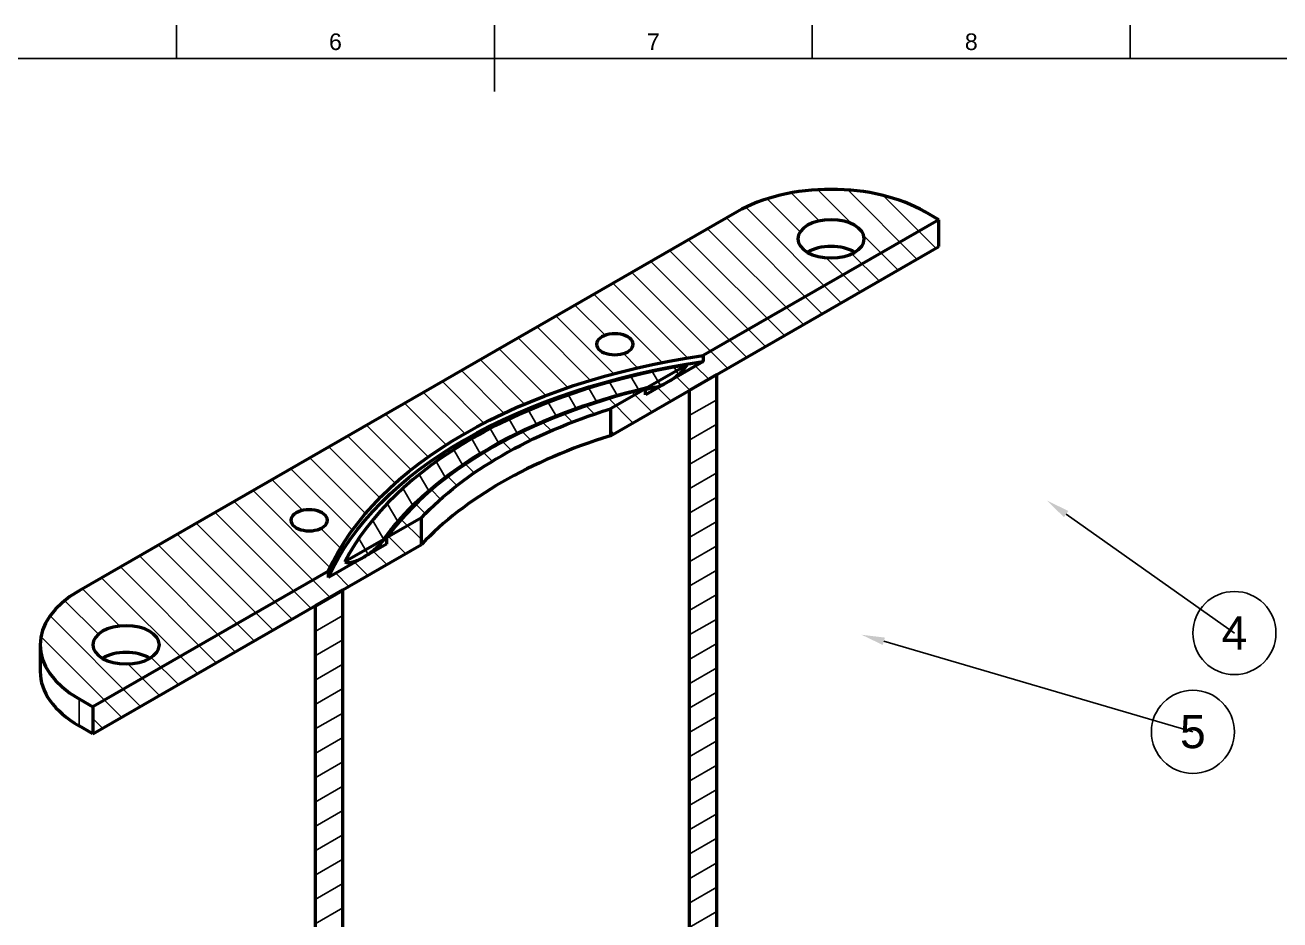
# Model space of a CAD drawing. Header units: millimetres. Extents: x 0 to 594, y 0 to 420.
# Drawn here: x 231.4 to 420.2, y 280.4 to 415 of the extents above; entities that cross this region are included whole.
import ezdxf
from ezdxf import colors
from ezdxf.entities.mleader import LeaderData, LeaderLine
from ezdxf.enums import TextEntityAlignment as Align
from ezdxf.math import Vec2, Vec3

# ---------------------------------------------------------------- set-up
doc = ezdxf.new("R2010")
doc.units = ezdxf.units.MM
doc.header["$LTSCALE"] = 0.75
for name, color, linetype, lineweight in [('Balloons', 7, 'Continuous', 25), ('Border', 7, 'Continuous', 25), ('Hatching', 7, 'Continuous', 25), ('Visible', 7, 'Continuous', 50), ('Visible Narrow', 7, 'Continuous', 25)]:
    doc.layers.add(name, color=color, linetype=linetype, lineweight=lineweight)
doc.styles.add('FusionTitle', font='')
doc.styles.get("Standard").update_dxf_attribs({"font": 'arial.ttf'})
doc.styles.get('FusionTitle').set_extended_font_data('Arial Unicode MS')

# ---------------------------------------------------------------- blocks, each defined once
blk = doc.blocks.new('ISO_A2_SHEET')
at = {"layer": 'Border'}
for p, q in [((254.1667, 415), (254.1667, 410)), ((302, 415), (302, 405)), ((349.8333, 415), (349.8333, 410)), ((397.6666, 415), (397.6666, 410)), ((20, 410), (584, 410))]:
    blk.add_line(p, q, dxfattribs=at)
at = {"layer": 'Border', "style": 'FusionTitle'}
for s, p in [('6', (278.08335, 412.5)), ('7', (325.91665, 412.5)), ('8', (373.74995, 412.5))]:
    blk.add_text(s, height=2.5, dxfattribs=at).set_placement(p, align=Align.MIDDLE)
blk = doc.blocks.new('*B13')
at = {"transparency": 16777216}
for start, end in [(90, 270), (270, 90)]:
    blk.add_arc((0, 0), 6.25, start, end, dxfattribs=at)
at = {"transparency": 16777216, "insert": (0, 0), "char_height": 5, "attachment_point": 5}
blk.add_mtext('5', dxfattribs=at)
blk = doc.blocks.new('*B14')
at = {"transparency": 16777216}
for start, end in [(90, 270), (270, 90)]:
    blk.add_arc((0, 0), 6.25, start, end, dxfattribs=at)
at = {"transparency": 16777216, "insert": (0, 0), "char_height": 5, "attachment_point": 5}
blk.add_mtext('4', dxfattribs=at)

msp = doc.modelspace()

# ---------------------------------------------------------------- hatches: boundary and pattern name
at = {"layer": 'Hatching'}
h = msp.add_hatch(dxfattribs=at)
h.set_pattern_fill('ANSI31', color=256, angle=270, style=0)
h.set_pattern_definition([(315, (0, 0), (2.245064030267288, 2.245064030267287), [])])
h.paths.add_polyline_path([(368.8808463798707, 385.7165229883349), (333.4218810266661, 365.2970628848652), (333.4218810266661, 364.3745082380757), (324.7418450379327, 359.3760079489914), (324.7418450379328, 360.298562595781), (319.4591385203513, 357.2564542347614), (319.4591385203514, 353.2272205135701), (331.2849253278703, 360.0372382200356), (335.4451058582595, 362.4329268566709), (368.8808463798707, 381.6872892671437)], flags=0)
edge = h.paths.add_edge_path(flags=0)
edge.add_line((285.7406271082112, 337.8392548982794), (291.0233336257925, 340.8813632592991))
edge.add_ellipse((352.6527457516198, 321.7664361372519), major_axis=(70, -2.2e-15), ratio=0.5758617009853124, start_angle=133.0850507680427, end_angle=162.768244146829, ccw=False)
edge.add_line((319.4591385203514, 357.2564542347614), (324.7418450379327, 360.298562595781))
edge.add_ellipse((352.6527457516198, 321.7664361372519), major_axis=(-72.50000000000003, -8.9e-15), ratio=0.5758617009853128, start_angle=305.9178442633239, end_angle=346.4930048107162)
edge = h.paths.add_edge_path(flags=0)
edge.add_ellipse((352.6527457516198, 321.7664361372519), major_axis=(78, 0), ratio=0.5758617009853128, start_angle=113.8347776058917, end_angle=171.6654065223923, ccw=False)
edge.add_line((333.4218810266662, 365.2970628848653), (368.8808463798707, 385.7165229883349))
edge.add_line((368.8808463798707, 385.7165229883349), (366.7948813753675, 386.9177503440242))
edge.add_ellipse((352.6527457516345, 378.7738360681788), major_axis=(-19.99999999999997, 1.1e-15), ratio=0.5758617009853123, start_angle=209.9359922624852, end_angle=330.0640077375002)
edge.add_line((338.5106101279057, 386.9177503440266), (239.5156607617743, 329.9103504131082))
edge.add_ellipse((253.6577963855032, 321.7664361372604), major_axis=(-20.00000000000003, -4.4e-15), ratio=0.5758617009853124, start_angle=330.0640077375002, end_angle=360)
edge.add_ellipse((253.6577963855032, 321.7664361372604), major_axis=(-20.00000000000001, -6.7e-15), ratio=0.5758617009853126, start_angle=360, end_angle=389.935992262485)
edge.add_line((239.5156607617701, 313.6225218614149), (241.6016257662732, 312.4212945057255))
edge.add_line((241.6016257662732, 312.4212945057255), (277.0605911194778, 332.8407546091951))
edge = h.paths.add_edge_path(flags=0)
edge.add_ellipse((320.1246540005988, 366.9887174605392), major_axis=(-2.749999999999992, 2.333e-13), ratio=0.5758617009853123, start_angle=4.888534022029489e-12, end_angle=89.9999999999904, ccw=False)
edge.add_ellipse((320.1246540005988, 366.9887174605392), major_axis=(-2.750000000000003, -1.8e-15), ratio=0.5758617009853124, start_angle=180, end_angle=359.9999999999992, ccw=False)
edge.add_ellipse((320.1246540005988, 366.9887174605392), major_axis=(2.749999999999984, 5.2e-15), ratio=0.5758617009853124, start_angle=269.99999999998465, end_angle=359.9999999999999, ccw=False)
edge = h.paths.add_edge_path(flags=0)
edge.add_ellipse((274.1229854881653, 340.4981183828146), major_axis=(-2.749999999999994, -8e-16), ratio=0.5758617009853126, start_angle=0, end_angle=150.0640077375003, ccw=False)
edge.add_ellipse((274.1229854881653, 340.4981183828146), major_axis=(-2.75, -7.5e-15), ratio=0.5758617009853124, start_angle=179.9999999999999, end_angle=6.252776074688882e-13, ccw=False)
edge.add_ellipse((274.1229854881652, 340.4981183828146), major_axis=(2.750000000000019, -3.4e-15), ratio=0.5758617009853123, start_angle=-29.935992262500122, end_angle=0, ccw=False)
edge = h.paths.add_edge_path(flags=0)
edge.add_ellipse((352.6527457516355, 382.8457932061021), major_axis=(5.000000000000053, -3e-16), ratio=0.5758617009853128, start_angle=0, end_angle=29.935992262484888, ccw=False)
edge.add_ellipse((352.6527457516355, 382.8457932061021), major_axis=(5.000000000000001, -6e-16), ratio=0.5758617009853126, start_angle=-180, end_angle=0, ccw=False)
edge.add_ellipse((352.6527457516355, 382.8457932061021), major_axis=(-4.999999999999997, 4.4e-15), ratio=0.5758617009853126, start_angle=-150.0640077375146, end_angle=0, ccw=False)
edge = h.paths.add_edge_path(flags=0)
edge.add_ellipse((246.5867285736377, 321.7664361372609), major_axis=(5.000000000000053, -3e-16), ratio=0.5758617009853128, start_angle=2.2737367544323206e-13, end_angle=29.935992262484888, ccw=False)
edge.add_ellipse((246.5867285736377, 321.7664361372609), major_axis=(5.000000000000001, -6e-16), ratio=0.5758617009853126, start_angle=-180, end_angle=2.2737367544323206e-13, ccw=False)
edge.add_ellipse((246.5867285736377, 321.7664361372609), major_axis=(-4.999999999999997, 4.4e-15), ratio=0.5758617009853126, start_angle=-150.0640077375146, end_angle=0, ccw=False)
h.paths.add_polyline_path([(285.7406271082112, 337.8392548982794), (285.7406271082112, 336.9167002514898), (277.0605911194778, 331.9181999624055), (277.0605911194778, 332.8407546091951), (241.6016257662732, 312.4212945057255), (241.6016257662732, 308.3920607845342), (275.0373662878844, 327.6464231950072), (279.1975468182737, 330.0421118316424), (291.0233336257925, 336.8521295381078), (291.0233336257925, 340.881363259299)], flags=0)
h = msp.add_hatch(dxfattribs=at)
h.set_pattern_fill('ANSI31', color=256, angle=255, style=0)
h.set_pattern_definition([(300, (0, 0), (2.749630657015592, 1.5875), [])])
edge = h.paths.add_edge_path(flags=0)
edge.add_line((330.9900603318774, 363.8966704830734), (325.1104568989799, 360.5108320490869))
edge.add_spline(control_points=[(325.1104568989799, 360.5108320490869), (325.2106316116831, 360.4760596172507), (325.3211143180632, 360.459622845142), (325.6543512924251, 360.4403508558348), (325.9078860792072, 360.4700824137162), (326.1739260954032, 360.5299097511904)], knot_values=[1.121050228843343, 1.121050228843343, 1.121050228843343, 1.121050228843343, 1.17116577687015, 1.17116577687015, 1.282273749755259, 1.282273749755259, 1.282273749755259, 1.282273749755259], degree=3, periodic=0)
edge.add_spline(control_points=[(326.1739260954032, 360.5299097511904), (326.3684944313848, 360.5736644677365), (326.5697514726659, 360.6335165939174), (327.2549873517742, 360.8722492079533), (327.7502653939574, 361.1084420124901), (328.6935205552232, 361.6516265341196), (329.278351048415, 362.0567582181146), (330.0645923660283, 362.7443739617717), (330.4269864943585, 363.1089279103317), (330.7969104207657, 363.5938330428215), (330.9004651342419, 363.7429675155548), (330.9900603318774, 363.8966704830734)], knot_values=[1.282273749755259, 1.282273749755259, 1.282273749755259, 1.282273749755259, 1.363532553252766, 1.363532553252766, 1.555899329635382, 1.555899329635382, 1.763721825804887, 1.763721825804887, 1.900425494014953, 1.900425494014953, 1.949692995031914, 1.949692995031914, 1.949692995031914, 1.949692995031914], degree=3, periodic=0)
edge = h.paths.add_edge_path(flags=0)
edge.add_line((279.4924118142664, 334.241147010987), (285.372015247164, 337.6269854449735))
edge.add_ellipse((352.6527457516199, 321.7664361372519), major_axis=(72.69989252025456, -8.9e-15), ratio=0.5758617009853124, start_angle=125.4079382736771, end_angle=166.7354449964156, ccw=False)
edge.add_line((325.1104568989798, 360.5108320490869), (330.9900603318774, 363.8966704830734))
edge.add_ellipse((352.6527457516198, 321.7664361372519), major_axis=(-76.3001074797455, 4.4e-15), ratio=0.5758617009853124, start_angle=297.2114950257597, end_angle=350.3234486739121)
edge = h.paths.add_edge_path(flags=0)
edge.add_spline(control_points=[(279.4924118142664, 334.241147010987), (279.582007011902, 334.1906329292894), (279.6855617253782, 334.160764843451), (280.0554856517854, 334.101909753953), (280.4178797801156, 334.1547336037276), (281.204121097729, 334.3726503851616), (281.7889515909207, 334.6410816663615), (282.7322067521865, 335.184266187991), (283.2274847943697, 335.5184966951187), (284.1909664775042, 336.2924890928997), (284.660164976905, 336.7269362972767), (285.1381908032302, 337.3051353457231), (285.2227661741043, 337.4134896455497), (285.3034480453554, 337.5273474137218)], knot_values=[0.0937738305616341, 0.0937738305616341, 0.0937738305616341, 0.0937738305616341, 0.1430413315785945, 0.1430413315785945, 0.2797449997886615, 0.2797449997886615, 0.4875674959581665, 0.4875674959581665, 0.6799342723407822, 0.6799342723407822, 0.8723010487233979, 0.8723010487233979, 0.9112081487002714, 0.9112081487002714, 0.9112081487002714, 0.9112081487002714], degree=3, periodic=0)
edge.add_spline(control_points=[(285.3034480453554, 337.5273474137218), (285.326691066887, 337.5601478249681), (285.3496109613195, 337.5934049769187), (285.372015247164, 337.6269854449735)], knot_values=[0.9112081487002714, 0.9112081487002714, 0.9112081487002714, 0.9112081487002714, 0.9224165967502047, 0.9224165967502047, 0.9224165967502047, 0.9224165967502047], degree=3, periodic=0)
edge.add_line((285.372015247164, 337.6269854449735), (279.4924118142664, 334.241147010987))
h = msp.add_hatch(dxfattribs=at)
h.set_pattern_fill('ANSI31', color=256, angle=165, style=0)
h.set_pattern_definition([(210, (0, 0), (1.587499999999999, -2.749630657015592), [])])
h.paths.add_polyline_path([(335.4451058582595, 362.4329268566708), (331.2849253278703, 360.0372382200356), (331.2849253278703, 259.4789418644032), (332.4982761942385, 260.1776641582019), (335.4451058582595, 261.8746305010384)], flags=0)
h.paths.add_polyline_path([(279.1975468182736, 330.0421118316424), (275.0373662878843, 327.6464231950072), (275.0373662878843, 227.0881268393748), (279.1975468182736, 229.4838154760101)], flags=0)

# ---------------------------------------------------------------- linework, layer by layer
at = {"layer": 'Visible', "extrusion": (0.7071067811866526, 0.4071957137922739, -0.5780931159156388)}
for p, q in [((338.51061, 386.91775), (239.515661, 329.91035)), ((368.880846, 385.716523), (333.421881, 365.297063)), ((368.880846, 385.716523), (366.794881, 386.91775)), ((368.880846, 381.687289), (368.880846, 385.716523)), ((319.459139, 353.227221), (368.880846, 381.687289)), ((333.421881, 364.374508), (324.741845, 359.376008)), ((333.421881, 365.297063), (333.421881, 364.374508)), ((330.99006, 363.89667), (325.110457, 360.510832)), ((335.445106, 362.432927), (331.284925, 360.037238)), ((335.445106, 261.874631), (335.445106, 362.432927)), ((324.741845, 360.298563), (319.459139, 357.256454)), ((324.741845, 359.376008), (324.741845, 360.298563)), ((331.284925, 360.037238), (331.284925, 259.478942)), ((319.459139, 357.256454), (319.459139, 353.227221)), ((291.023334, 340.881363), (285.740627, 337.839255)), ((291.023334, 336.85213), (291.023334, 340.881363)), ((241.601626, 308.392061), (291.023334, 336.85213)), ((285.740627, 336.9167), (277.060591, 331.9182)), ((285.372015, 337.626985), (279.492412, 334.241147)), ((285.740627, 337.839255), (285.740627, 336.9167)), ((277.060591, 332.840755), (241.601626, 312.421295)), ((277.060591, 331.9182), (277.060591, 332.840755)), ((279.197547, 330.042112), (275.037366, 327.646423)), ((279.197547, 229.483815), (279.197547, 330.042112)), ((275.037366, 327.646423), (275.037366, 227.088127)), ((233.657796, 321.766436), (233.657796, 317.737202)), ((239.515661, 313.622522), (241.601626, 312.421295)), ((241.601626, 312.421295), (241.601626, 308.392061)), ((241.601626, 308.392061), (239.515661, 309.593288))]:
    msp.add_line(p, q, dxfattribs=at)
at = {"layer": 'Visible'}
for centre, major_axis, ratio, start_param, end_param in [((352.652746, 378.773836), (-19.99999999999981, 1.0804e-12), 0.5758617009853023, 3.926990816987093, 5.497787143782025), ((352.652746, 378.816559), (4.99999999999969, 2.4639e-12), 0.5758617009855144, 0.7749603388085688, 2.366632314780396), ((352.652746, 321.766436), (76.30010747974906, 1.3431e-12), 0.5758617009852819, 1.858670186010089, 2.853718794374199), ((352.652746, 321.766436), (-72.50000000000058, 4.8661e-12), 0.575861700985263, -1.175612405655642, -0.3951839211394248), ((352.652746, 317.737202), (70.000000000011, 2.47489e-11), 0.5758617009853227, 2.064845102667094, 2.647543877716544), ((253.657796, 321.766436), (19.99999999999909, 1.4001e-12), 0.5758617009853899, 2.356194490192132, 3.926990816986986), ((246.586729, 317.737202), (5.000000000001447, 2.4639e-12), 0.5758617009849484, 0.7749603388091871, 2.366632314779778), ((253.657796, 317.737202), (-20, 8.1414e-12), 0.5758617009856564, 7.068e-13, 0.785398163397514)]:
    msp.add_ellipse(centre, major_axis=major_axis, ratio=ratio, start_param=start_param, end_param=end_param, dxfattribs=at)
at = {"layer": 'Visible', "extrusion": (2e-16, 0, -1)}
for centre, major_axis, ratio, start_param, end_param in [((352.652746, 382.845793), (5, 5.0085e-12), 0.5758617009851151, 1.570796326795473, 7.85398163397506), ((246.586729, 321.766436), (4.99999999999909, 6.47e-14), 0.5758617009855836, 1.570796326794903, 7.853981633974489)]:
    msp.add_ellipse(centre, major_axis=major_axis, ratio=ratio, start_param=start_param, end_param=end_param, dxfattribs=at)
at = {"layer": 'Visible', "extrusion": (2e-16, -1e-16, -1)}
msp.add_ellipse((320.124654, 366.988717), major_axis=(-2.74999999999909, 7.4608e-12), ratio=0.5758617009853055, start_param=4.712388980383127, end_param=10.99557428756271, dxfattribs=at)
at = {"layer": 'Visible', "extrusion": (1e-16, 1e-16, -1)}
msp.add_ellipse((352.652746, 321.766436), major_axis=(-77.99999999999923, 1.30637e-11), ratio=0.575861700985295, start_param=0.2491182738300182, end_param=1.321678052964192, dxfattribs=at)
at = {"layer": 'Visible', "extrusion": (1e-16, -2e-16, -1)}
msp.add_ellipse((352.652746, 320.843881), major_axis=(-77.99999999999577, 1.58521e-11), ratio=0.5758617009853128, start_param=0.2491182738299178, end_param=1.321678052964184, dxfattribs=at)
at = {"layer": 'Visible', "extrusion": (0, 0, -1)}
msp.add_ellipse((352.652746, 321.766436), major_axis=(-72.69989252025469, 3.8625e-12), ratio=0.5758617009853384, start_param=0.388552379612626, end_param=1.182243947181754, dxfattribs=at)
at = {"layer": 'Visible', "extrusion": (0, -1e-16, -1)}
msp.add_ellipse((352.652746, 321.766436), major_axis=(-69.99999999999154, 2.69405e-11), ratio=0.5758617009852506, start_param=0.4940487758719781, end_param=1.076747550921784, dxfattribs=at)
at = {"layer": 'Visible', "extrusion": (1e-16, 0, -1)}
msp.add_ellipse((274.122985, 340.498118), major_axis=(-2.74999999999909, 7.4608e-12), ratio=0.5758617009853055, start_param=4.712388980383127, end_param=10.99557428756271, dxfattribs=at)
at = {"layer": 'Visible', "extrusion": (-6.853e-13, 1.1062e-12, -1)}
msp.add_open_spline([(325.1104568989795, 360.5108320490908), (325.2106316116824, 360.4760596172527), (325.3211143180624, 360.4596228451446), (325.8223071692373, 360.4306375163505), (326.2915056686379, 360.5365772039022), (327.2549873517737, 360.872249207956), (327.7502653939564, 361.1084420124935), (328.6935205552209, 361.6516265341215), (329.2783510484132, 362.0567582181175), (330.0645923660268, 362.7443739617738), (330.4269864943571, 363.1089279103344), (330.7969104207641, 363.5938330428253), (330.9004651342402, 363.7429675155581), (330.9900603318765, 363.8966704830764)], degree=3, knots=[1.121050228843343, 1.121050228843343, 1.121050228843343, 1.121050228843343, 1.17116577687015, 1.17116577687015, 1.363532553252766, 1.363532553252766, 1.555899329635382, 1.555899329635382, 1.763721825804887, 1.763721825804887, 1.900425494014953, 1.900425494014953, 1.949692995031914, 1.949692995031914, 1.949692995031914, 1.949692995031914], dxfattribs=at)
at = {"layer": 'Visible'}
msp.add_open_spline([(324.7418450379309, 360.2016579199499), (325.2172097573875, 360.3144068655492), (325.6947102747899, 360.4242871848346), (326.1742367058014, 360.5312716295266)], degree=3, dxfattribs=at)
for points, knots in [([(285.3034580133371, 337.5273372023276), (286.745618278861, 339.5631932999531), (288.4878830698381, 341.5474859356363), (292.536919105567, 345.3497623195872), (294.8435067905311, 347.1674919591988), (299.775304775233, 350.4525873144594), (302.3647243774649, 351.9358276580697), (305.1410835722854, 353.3018551198711)], [2.743517519919373, 2.743517519919373, 2.743517519919373, 2.743517519919373, 2.906288014669915, 2.906288014669915, 3.069058509420456, 3.069058509420456, 3.219942928186286, 3.219942928186286, 3.219942928186286, 3.219942928186286]), ([(279.4924118142644, 334.241147010991), (279.5820070119016, 334.1906329292906), (279.6855617253768, 334.1607648434547), (280.0554856517847, 334.1019097539556), (280.4178797801142, 334.1547336037311), (281.2041210977277, 334.3726503851631), (281.7889515909201, 334.6410816663647), (282.7322067521846, 335.1842661879946), (283.227484794369, 335.5184966951219), (284.1909664775039, 336.2924890929026), (284.6601649769036, 336.7269362972784), (285.1613578280803, 337.3331571616745), (285.2718405344603, 337.4768394522325), (285.3720152471633, 337.6269854449765)], [0.0937738305616341, 0.0937738305616341, 0.0937738305616341, 0.0937738305616341, 0.1430413315785945, 0.1430413315785945, 0.2797449997886615, 0.2797449997886615, 0.4875674959581665, 0.4875674959581665, 0.6799342723407822, 0.6799342723407822, 0.8723010487233979, 0.8723010487233979, 0.9224165967502047, 0.9224165967502047, 0.9224165967502047, 0.9224165967502047])]:
    msp.add_open_spline(points, degree=3, knots=knots, dxfattribs=at)
at = {"layer": 'Visible Narrow', "extrusion": (0.7071067811866526, 0.4071957137922739, -0.5780931159156388)}
msp.add_line((239.515661, 309.593288), (239.515661, 313.622522), dxfattribs=at)

# ---------------------------------------------------------------- block references
at = {"layer": 'Border'}
msp.add_blockref('ISO_A2_SHEET', (0, 0), dxfattribs=at)

# ---------------------------------------------------------------- leaders
at = {"layer": 'Balloons'}
ml = msp.add_multileader_block('Standard', dxfattribs=at)
ml.set_content('*B14', color=256)
ml.set_leader_properties()
ml.build(insert=Vec2(0, 0))
ml.multileader.update_dxf_attribs({"has_dogleg": 0, "arrow_head_size": 3.5, "block_connection_type": 1})
ctx = ml.context
ctx.base_point, ctx.char_height, ctx.arrow_head_size = Vec3(413.337987, 323.545762), 3.5, 3.5
ctx.attachment_type = 1
notes = []
notes.append((ctx, [(0, (1, 1, 0), (405.337987, 323.545762), (1, 0), 8, [(0, [(385.163366, 343.457017)], 0, [])])]))
ctx.block.insert = Vec3(413.337987, 323.545762)
ml = msp.add_multileader_block('Standard', dxfattribs=at)
ml.set_content('*B13', color=256)
ml.set_leader_properties()
ml.build(insert=Vec2(0, 0))
ml.multileader.update_dxf_attribs({"has_dogleg": 0, "arrow_head_size": 3.5, "block_connection_type": 1})
ctx = ml.context
ctx.base_point, ctx.char_height, ctx.arrow_head_size = Vec3(407.087987, 308.682975), 3.5, 3.5
ctx.attachment_type = 1
notes.append((ctx, [(0, (1, 1, 0), (399.087987, 308.682975), (1, 0), 8, [(0, [(357.232648, 323.285051)], 0, [])])]))
ctx.block.insert = Vec3(407.087987, 308.682975)
for ctx, leaders in notes:
    for number, flags, end, landing, length, lines in leaders:
        leader = LeaderData()
        leader.index, (leader.has_last_leader_line, leader.has_dogleg_vector, leader.attachment_direction) = number, flags
        leader.last_leader_point, leader.dogleg_vector, leader.dogleg_length = Vec3(end), Vec3(landing), length
        for number, points, colour, breaks in lines:
            line = LeaderLine()
            line.index, line.vertices, line.color, line.breaks = number, Vec3.list(points), colors.encode_raw_color(colour), breaks
            leader.lines.append(line)
        ctx.leaders.append(leader)

doc.saveas('drawing.dxf')
